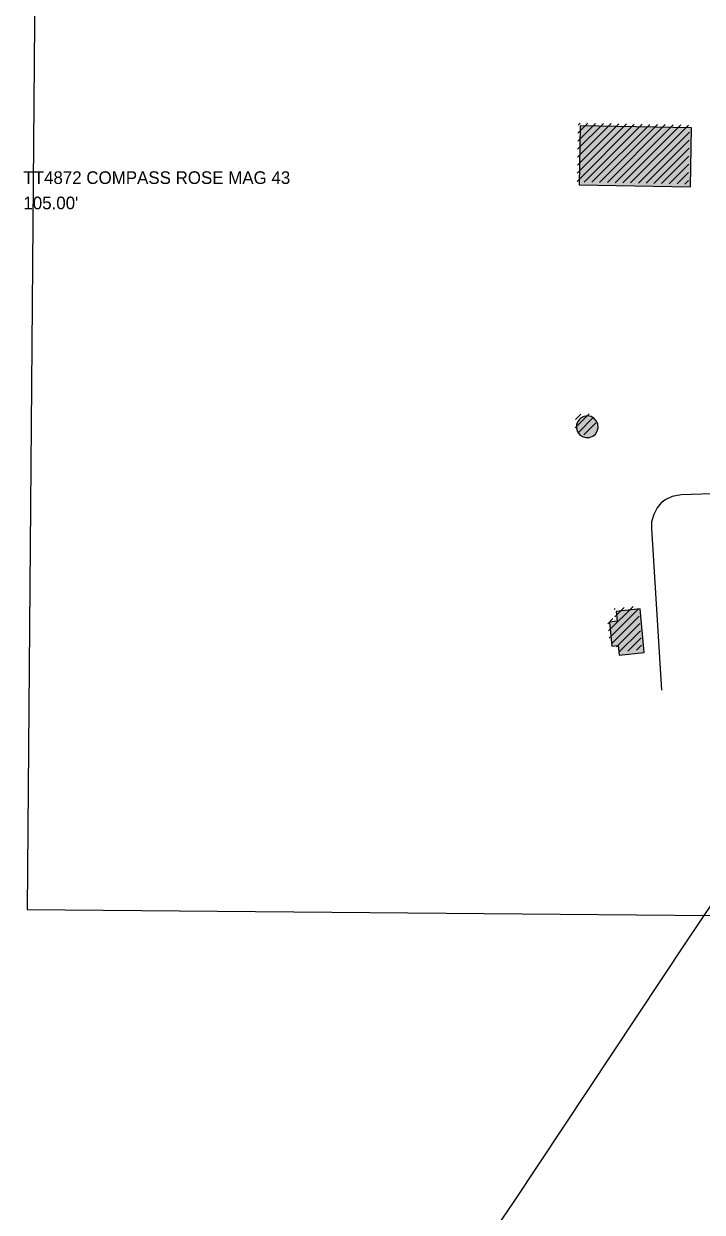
# Model space of a CAD drawing. Extents: x -12748497 to 5449789, y 79630 to 14464147.
# Drawn here: x 3133395 to 3135327, y 316322 to 319705 of the extents above; entities that cross this region are included whole.
import ezdxf

# ---------------------------------------------------------------- set-up
doc = ezdxf.new("R2010")
doc.units = 21
for name, color, linetype in [('BM_LABELS', 2, 'Continuous'), ('BUILDINGS', 9, 'Continuous'), ('CL_LOCAL', 4, 'Continuous'), ('CL_MAJOR', 2, 'Continuous'), ('PLSS_QQ', 8, 'Continuous'), ('PLSS_SECTION', 7, 'Continuous')]:
    doc.layers.add(name, color=color, linetype=linetype)

msp = doc.modelspace()

# ---------------------------------------------------------------- hatches: boundary and pattern name
at = {"layer": 'BUILDINGS_HATCH'}
for points in [[(3134976.2, 319246.1), (3135293.1, 319240.1), (3135296.3, 319407.9), (3134979.4, 319413.9)], [(3134968.7, 318553.5), (3134971.7, 318543.4), (3134977.6, 318535.3), (3134985.8, 318529.4), (3134995.4, 318526.5), (3135005.4, 318526.8), (3135014.8, 318530.3), (3135022.6, 318536.5), (3135028, 318545), (3135030.5, 318554.7), (3135029.7, 318564.6), (3135025.7, 318573.8), (3135019.1, 318581.3), (3135010.3, 318586.3), (3135000.5, 318588.2), (3134989.9, 318586.7), (3134980.5, 318581.8), (3134973.3, 318573.9), (3134969.2, 318564.2)], [(3135062.6, 318001.5), (3135069.4, 317932.8), (3135087.3, 317934.6), (3135090.2, 317907.2), (3135161.3, 317914.7), (3135150.3, 318039.6), (3135081.8, 318031.8), (3135084.5, 318003.8)]]:
    msp.add_hatch(color=251, dxfattribs=at).paths.add_polyline_path(points)
at = {"layer": 'BUILDINGS_SHADOW'}
h = msp.add_hatch(dxfattribs=at)
h.set_pattern_fill('ANSI31', scale=5)
h.paths.add_polyline_path([(3134970.3, 319254.2), (3135287.2, 319248.1), (3135290.4, 319416), (3134973.5, 319422)])
h = msp.add_hatch(dxfattribs=at)
h.set_pattern_fill('ANSI31', scale=5)
h.paths.add_polyline_path([(3134962.7, 318561.6), (3134965.8, 318551.4), (3134971.7, 318543.3), (3134979.8, 318537.5), (3134989.4, 318534.6), (3134999.4, 318534.9), (3135008.9, 318538.3), (3135016.7, 318544.6), (3135022.1, 318553), (3135024.5, 318562.7), (3135023.7, 318572.7), (3135019.8, 318581.9), (3135013.1, 318589.4), (3135004.4, 318594.3), (3134994.6, 318596.3), (3134984, 318594.8), (3134974.6, 318589.8), (3134967.4, 318582), (3134963.3, 318572.2)])
h = msp.add_hatch(dxfattribs=at)
h.set_pattern_fill('ANSI31', scale=5)
h.paths.add_polyline_path([(3135056.7, 318009.6), (3135063.5, 317940.8), (3135081.4, 317942.7), (3135084.3, 317915.3), (3135155.4, 317922.8), (3135144.3, 318047.7), (3135075.9, 318039.8), (3135078.6, 318011.8)])

# ---------------------------------------------------------------- linework, layer by layer
at = {"layer": 'BUILDINGS'}
for points in [[(3134976.2, 319246.1), (3135293.1, 319240.1), (3135296.3, 319407.9), (3134979.4, 319413.9), (3134976.2, 319246.1)], [(3134968.7, 318553.5), (3134971.7, 318543.4), (3134977.6, 318535.3), (3134985.8, 318529.4), (3134995.4, 318526.5), (3135005.4, 318526.8), (3135014.8, 318530.3), (3135022.6, 318536.5), (3135028, 318545), (3135030.5, 318554.7), (3135029.7, 318564.6), (3135025.7, 318573.8), (3135019.1, 318581.3), (3135010.3, 318586.3), (3135000.5, 318588.2), (3134989.9, 318586.7), (3134980.5, 318581.8), (3134973.3, 318573.9), (3134969.2, 318564.2), (3134968.7, 318553.5)], [(3135062.6, 318001.5), (3135069.4, 317932.8), (3135087.3, 317934.6), (3135090.2, 317907.2), (3135161.3, 317914.7), (3135150.3, 318039.6), (3135081.8, 318031.8), (3135084.5, 318003.8), (3135062.6, 318001.5)]]:
    msp.add_lwpolyline(points, close=True, dxfattribs=at)
at = {"layer": 'CL_LOCAL'}
msp.add_lwpolyline([(3136102.2, 318348.6), (3136001.1, 318374.9), (3135953.1, 318378.1), (3135826, 318381.2), (3135266.6, 318363.5), (3135241, 318358.9), (3135222.8, 318350.6), (3135209.4, 318341.1), (3135198.2, 318326.5), (3135188.5, 318307.4), (3135182.2, 318286.9), (3135182, 318267.5), (3135211.1, 317807.7)], dxfattribs=at)
at = {"layer": 'CL_MAJOR'}
msp.add_lwpolyline([(3134657.5, 316156), (3134791.1, 316352.6), (3135281.7, 317091.4), (3135935.8, 318063.7), (3136028.9, 318223.1), (3136102.2, 318348.6), (3136135.3, 318429.2), (3136189, 318586.6), (3136247.9, 318806.6), (3136355.8, 319259.7), (3136366, 319294.7), (3136418.4, 319521.7), (3136445.3, 319650.8), (3136664.3, 320691)], dxfattribs=at)
at = {"layer": 'PLSS_QQ'}
msp.add_lwpolyline([(3138728.6, 322416.6), (3133448.7, 322463.2), (3133404.6, 317183.6), (3138499.8, 317138.6), (3138583.5, 317259.4), (3138688.7, 317625.4), (3138695.3, 318424.9), (3138590.4, 318489.2), (3138255, 318508), (3138699.3, 318899.3), (3138715.9, 320895.5), (3138676.3, 321090), (3138718.1, 321156.3), (3138728.6, 322416.6)], dxfattribs=at)
at = {"layer": 'PLSS_SECTION'}
msp.add_lwpolyline([(3138728.6, 322416.6), (3133448.7, 322463.2), (3133404.6, 317183.6), (3138499.8, 317138.6), (3138583.5, 317259.4), (3138688.7, 317625.4), (3138695.3, 318424.9), (3138590.4, 318489.2), (3138255, 318508), (3138699.3, 318899.3), (3138715.9, 320895.5), (3138676.3, 321090), (3138718.1, 321156.3), (3138728.6, 322416.6)], dxfattribs=at)
msp.add_lwpolyline([(3138728.6, 322416.6), (3133448.7, 322463.2), (3133404.6, 317183.6), (3138499.8, 317138.6), (3138583.5, 317259.4), (3138688.7, 317625.4), (3138695.3, 318424.9), (3138590.4, 318489.2), (3138255, 318508), (3138699.3, 318899.3), (3138715.9, 320895.5), (3138676.3, 321090), (3138718.1, 321156.3), (3138728.6, 322416.6)], dxfattribs=at)

# ---------------------------------------------------------------- texts
at = {"layer": 'BM_LABELS'}
for s, p in [('TT4872 COMPASS ROSE MAG 43', (3133394, 319248.5, 105)), ("105.00'", (3133394, 319176.5, 105))]:
    msp.add_text(s, height=36, dxfattribs=at).set_placement(p)

doc.saveas('drawing.dxf')
